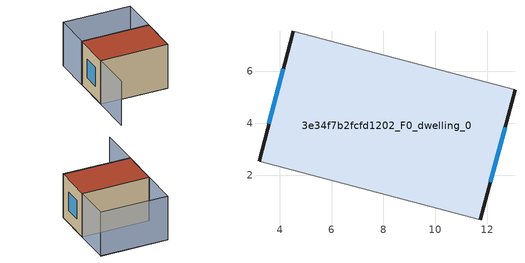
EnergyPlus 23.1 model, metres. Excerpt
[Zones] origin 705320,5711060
3e34f7b2fcfd1202_F0_dwelling_0
 floor ground (EU_floor_Construction): 11.74,0.28 13.08,5.3 4.52,7.56 3.2,2.54 z0
 wall outside (EU_wall_Construction): 3.2,2.54 4.52,7.56 / 13.08,5.3 11.74,0.28 z0:6
 wall adiabatic (EU_wall_Construction): 4.52,7.56 13.08,5.3 / 11.74,0.28 3.2,2.54 z0:6
 window (EU_Window_Construction): 3.58,3.98 4.14,6.11 / 12.69,3.85 12.12,1.72 z1.72:4.28
 roof outside (EU_roof_Construction): 13.08,5.3 11.74,0.28 3.2,2.54 4.52,7.56 z6
shading: 1.78,-2.82 3.2,2.54 / 3.2,2.54 11.74,0.28 / 14.37,10.13 5.77,12.41 / 5.77,12.41 14.36,10.14 / 14.36,10.14 13.08,5.29 / 13.08,5.29 4.49,7.56 / 4.49,7.56 5.77,12.41 z0:6
[Building]
EU S2 Campaign: North Axis=0; Terrain=City; Solar Distribution=FullExterior
[Site:Location]
London: Latitude=51.5; Longitude=-0.5; Time Zone=0; Elevation=25
[SizingPeriod:WeatherFileDays]
AnnualSizingPeriod: Begin Month=1; Begin Day of Month=1; End Month=12; End Day of Month=31; Day of Week for Start Day=Monday; Use Weather File Daylight Saving Period=No; Use Weather File Rain and Snow Indicators=No
[MATERIAL]
EU_InternalMass_Material: Roughness=MediumRough; Thickness=0.1; Conductivity=1; Density=1800; Specific Heat=900; Thermal Absorptance=0.9; Solar Absorptance=0.7; Visible Absorptance=0.7
[MATERIAL:NOMASS] Roughness=MediumRough; Thermal Absorptance=0.9; Solar Absorptance=0.7; Visible Absorptance=0.7
Name | Thermal Resistance
EU_wall_NoMass | 3.33993
EU_roof_NoMass | 5.24846
EU_floor_NoMass | 4.08214
[WINDOWMATERIAL:SIMPLEGLAZINGSYSTEM]
EU_Window_SimpleGlazing: UFactor=1.72386; Solar Heat Gain Coefficient=0.72; Visible Transmittance=0.72
[CONSTRUCTION]
EU_wall_Construction: EU_wall_NoMass
EU_roof_Construction: EU_roof_NoMass
EU_floor_Construction: EU_floor_NoMass
EU_InternalMass_Construction: EU_InternalMass_Material
EU_Window_Construction: EU_Window_SimpleGlazing
[ZONE]
3e34f7b2fcfd1202_F0_dwelling_0: Type=1; Multiplier=1; Ceiling Height=autocalculate; Volume=275.571; Floor Area=autocalculate; Part of Total Floor Area=Yes
[INTERNALMASS]
3e34f7b2fcfd1202_F0_dwelling_0_EU_InternalMass: Construction=EU_InternalMass_Construction; Zone or ZoneList=3e34f7b2fcfd1202_F0_dwelling_0; Surface Area=45.9284
[OTHEREQUIPMENT]
EU_Step8_InternalGain_3e34f7b2fcfd1202_F0_dwelling_0_f000: Fuel Type=Electricity; Zone or ZoneList or Space or SpaceList=3e34f7b2fcfd1202_F0_dwelling_0; Schedule=EU_Step8_GainSchedule_3e34f7b2fcfd1202_F0_dwelling_0_f000; Design Level Calculation Method=Watts/Area; Power per Zone Floor Area=1; Fraction Latent=0; Fraction Radiant=0; Fraction Lost=0; Carbon Dioxide Generation Rate=0; EndUse Subcategory=EU_Step8_InternalGains
[ZONEVENTILATION:DESIGNFLOWRATE]
EU_ConstantAir_3e34f7b2fcfd1202_F0_dwelling_0: Zone or ZoneList or Space or SpaceList=3e34f7b2fcfd1202_F0_dwelling_0; Schedule=EU_AlwaysOn; Design Flow Rate Calculation Method=AirChanges/Hour; Air Changes per Hour=0.453648; Ventilation Type=Natural; Fan Pressure Rise=0; Fan Total Efficiency=1; Constant Term Coefficient=1; Temperature Term Coefficient=0; Velocity Term Coefficient=0; Velocity Squared Term Coefficient=0; Minimum Indoor Temperature=-100; Maximum Indoor Temperature=100; Delta Temperature=-100; Minimum Outdoor Temperature=-100; Maximum Outdoor Temperature=100; Maximum Wind Speed=40
[HVACTEMPLATE:THERMOSTAT]
EU_HeatOnly_3e34f7b2fcfd1202_F0_dwelling_0: Constant Heating Setpoint=20; Constant Cooling Setpoint=50
[HVACTEMPLATE:ZONE:IDEALLOADSAIRSYSTEM]
3e34f7b2fcfd1202_F0_dwelling_0: Template Thermostat=EU_HeatOnly_3e34f7b2fcfd1202_F0_dwelling_0; System Availability Schedule=EU_AlwaysOn; Maximum Heating Supply Air Temperature=50; Minimum Cooling Supply Air Temperature=13; Maximum Heating Supply Air Humidity Ratio=0.0156; Minimum Cooling Supply Air Humidity Ratio=0.0077; Heating Limit=NoLimit; Cooling Limit=NoLimit; Heating Availability Schedule=EU_AlwaysOn; Cooling Availability Schedule=EU_CoolingOff; Dehumidification Control Type=ConstantSensibleHeatRatio; Cooling Sensible Heat Ratio=0.7; Dehumidification Setpoint=60; Humidification Control Type=None; Humidification Setpoint=30; Outdoor Air Method=None; Outdoor Air Flow Rate per Person=0.00944; Outdoor Air Flow Rate per Zone Floor Area=0; Outdoor Air Flow Rate per Zone=0; Demand Controlled Ventilation Type=None; Outdoor Air Economizer Type=NoEconomizer; Heat Recovery Type=None; Sensible Heat Recovery Effectiveness=0.7; Latent Heat Recovery Effectiveness=0.65
[SIZING:ZONE]
3e34f7b2fcfd1202_F0_dwelling_0: Zone Cooling Design Supply Air Temperature Input Method=SupplyAirTemperature; Zone Cooling Design Supply Air Temperature=13; Zone Heating Design Supply Air Temperature Input Method=SupplyAirTemperature; Zone Heating Design Supply Air Temperature=50; Zone Cooling Design Supply Air Humidity Ratio=0.008; Zone Heating Design Supply Air Humidity Ratio=0.008; Cooling Design Air Flow Method=DesignDay; Cooling Design Air Flow Rate=0; Cooling Minimum Air Flow per Zone Floor Area=0.000762; Cooling Minimum Air Flow=0; Cooling Minimum Air Flow Fraction=0.2; Heating Design Air Flow Method=DesignDay; Heating Design Air Flow Rate=0; Heating Maximum Air Flow per Zone Floor Area=0.002032; Heating Maximum Air Flow=0.141576; Heating Maximum Air Flow Fraction=0.3; Account for Dedicated Outdoor Air System=No; Dedicated Outdoor Air System Control Strategy=NeutralSupplyAir; Dedicated Outdoor Air Low Setpoint Temperature for Design=autosize; Dedicated Outdoor Air High Setpoint Temperature for Design=autosize; Zone Load Sizing Method=Sensible Load Only No Latent Load; Zone Latent Cooling Design Supply Air Humidity Ratio Input Method=HumidityRatioDifference; Zone Cooling Design Supply Air Humidity Ratio Difference=0.005; Zone Latent Heating Design Supply Air Humidity Ratio Input Method=HumidityRatioDifference; Zone Humidification Design Supply Air Humidity Ratio Difference=0.005
[SCHEDULE:CONSTANT]
Name | Hourly Value
EU_AlwaysOn | 1
EU_CoolingOff | 0
[SCHEDULE:FILE]
EU_Step8_GainSchedule_3e34f7b2fcfd1202_F0_dwelling_0_f000: File=../../schedules/3e34f7b2fcfd1202/3e34f7b2fcfd1202_F0_dwelling_0_f000_gain.csv; Column Number=1; Rows to Skip at Top=0; Number of Hours of Data=8760; Column Separator=Comma; Interpolate to Timestep=No; Minutes per Item=60; Adjust Schedule for Daylight Savings=Yes
